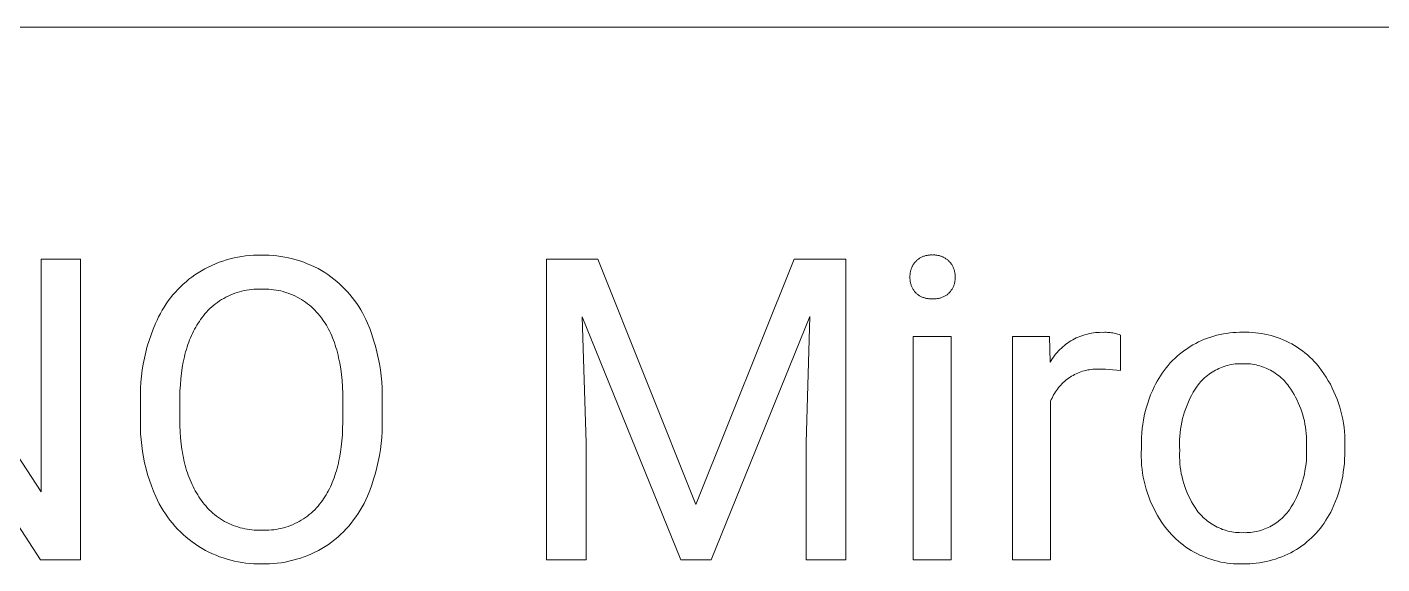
# Model space of a CAD drawing. Header units: millimetres. Extents: x -658 to 2773, y 81 to 2478.
# Drawn here: x 1795 to 1941.4, y 406.9 to 464.9 of the extents above; entities that cross this region are included whole.
import ezdxf

# ---------------------------------------------------------------- set-up
doc = ezdxf.new("R2010")
doc.units = ezdxf.units.MM
doc.header["$MEASUREMENT"] = 0
doc.layers.add('Domyślny', color=7, linetype='Continuous', true_color=0x000000)

msp = doc.modelspace()

# ---------------------------------------------------------------- linework, layer by layer
at = {"layer": 'Domyślny', "color": 18, "lineweight": 15, "true_color": 0x000000}
for p, q in [((2769.27, 464.9), (1476.09, 464.9)), ((1780.1, 439.82), (1796.51, 414.67)), ((1796.51, 414.67), (1796.51, 439.82)), ((1796.51, 439.82), (1800.77, 439.82)), ((1800.77, 439.82), (1800.77, 407.33)), ((1814.57, 438.97), (1814.96, 439.15)), ((1814.96, 439.15), (1815.35, 439.32)), ((1815.35, 439.32), (1815.74, 439.48)), ((1815.74, 439.48), (1816.14, 439.62)), ((1816.14, 439.62), (1816.54, 439.75)), ((1816.54, 439.75), (1816.95, 439.86)), ((1816.95, 439.86), (1817.36, 439.96)), ((1817.36, 439.96), (1817.77, 440.05)), ((1817.77, 440.05), (1818.19, 440.12)), ((1818.19, 440.12), (1818.61, 440.17)), ((1818.61, 440.17), (1819.03, 440.22)), ((1819.03, 440.22), (1819.45, 440.25)), ((1819.45, 440.25), (1819.88, 440.26)), ((1819.88, 440.26), (1820.3, 440.26)), ((1820.3, 440.26), (1820.72, 440.26)), ((1820.72, 440.26), (1821.15, 440.25)), ((1821.15, 440.25), (1821.57, 440.22)), ((1821.57, 440.22), (1821.99, 440.18)), ((1821.99, 440.18), (1822.41, 440.12)), ((1822.41, 440.12), (1822.83, 440.05)), ((1822.83, 440.05), (1823.25, 439.96)), ((1823.25, 439.96), (1823.66, 439.86)), ((1823.66, 439.86), (1824.07, 439.75)), ((1824.07, 439.75), (1824.48, 439.63)), ((1824.48, 439.63), (1824.88, 439.49)), ((1824.88, 439.49), (1825.27, 439.33)), ((1825.27, 439.33), (1825.66, 439.17)), ((1825.66, 439.17), (1826.05, 438.99)), ((1851.11, 407.33), (1851.11, 439.81)), ((1851.11, 439.81), (1856.64, 439.81)), ((1856.64, 439.81), (1867.26, 413.31)), ((1867.26, 413.31), (1877.88, 439.81)), ((1877.88, 439.81), (1883.44, 439.81)), ((1883.44, 439.81), (1883.44, 407.33)), ((1890.61, 439.01), (1890.65, 439.08)), ((1890.65, 439.08), (1890.69, 439.16)), ((1890.69, 439.16), (1890.73, 439.23)), ((1890.73, 439.23), (1890.78, 439.3)), ((1890.78, 439.3), (1890.82, 439.37)), ((1890.82, 439.37), (1890.87, 439.44)), ((1890.87, 439.44), (1890.93, 439.5)), ((1890.93, 439.5), (1890.98, 439.57)), ((1890.98, 439.57), (1891.04, 439.62)), ((1891.04, 439.62), (1891.1, 439.68)), ((1891.1, 439.68), (1891.16, 439.73)), ((1891.16, 439.73), (1891.22, 439.78)), ((1891.22, 439.78), (1891.29, 439.83)), ((1891.29, 439.83), (1891.35, 439.87)), ((1891.35, 439.87), (1891.42, 439.92)), ((1891.42, 439.92), (1891.49, 439.96)), ((1891.49, 439.96), (1891.56, 440)), ((1891.56, 440), (1891.63, 440.03)), ((1891.63, 440.03), (1891.7, 440.07)), ((1891.7, 440.07), (1891.78, 440.1)), ((1891.78, 440.1), (1891.85, 440.13)), ((1891.85, 440.13), (1891.93, 440.15)), ((1891.93, 440.15), (1892.01, 440.18)), ((1892.01, 440.18), (1892.09, 440.2)), ((1892.09, 440.2), (1892.16, 440.22)), ((1892.16, 440.22), (1892.24, 440.23)), ((1892.24, 440.23), (1892.32, 440.25)), ((1892.32, 440.25), (1892.4, 440.26)), ((1892.4, 440.26), (1892.48, 440.26)), ((1892.48, 440.26), (1892.56, 440.27)), ((1892.56, 440.27), (1892.65, 440.27)), ((1892.65, 440.27), (1892.73, 440.27)), ((1892.73, 440.27), (1892.81, 440.26)), ((1892.81, 440.26), (1892.89, 440.27)), ((1892.89, 440.27), (1892.97, 440.27)), ((1892.97, 440.27), (1893.05, 440.27)), ((1893.05, 440.27), (1893.13, 440.26)), ((1893.13, 440.26), (1893.21, 440.25)), ((1893.21, 440.25), (1893.29, 440.24)), ((1893.29, 440.24), (1893.37, 440.23)), ((1893.37, 440.23), (1893.45, 440.22)), ((1893.45, 440.22), (1893.53, 440.2)), ((1893.53, 440.2), (1893.6, 440.18)), ((1893.6, 440.18), (1893.68, 440.15)), ((1893.68, 440.15), (1893.76, 440.13)), ((1893.76, 440.13), (1893.83, 440.1)), ((1893.83, 440.1), (1893.91, 440.07)), ((1893.91, 440.07), (1893.98, 440.03)), ((1893.98, 440.03), (1894.05, 440)), ((1894.05, 440), (1894.12, 439.96)), ((1894.12, 439.96), (1894.19, 439.92)), ((1894.19, 439.92), (1894.26, 439.87)), ((1894.26, 439.87), (1894.33, 439.83)), ((1894.33, 439.83), (1894.39, 439.78)), ((1894.39, 439.78), (1894.46, 439.73)), ((1894.46, 439.73), (1894.52, 439.68)), ((1894.52, 439.68), (1894.58, 439.62)), ((1894.58, 439.62), (1894.63, 439.57)), ((1894.63, 439.57), (1894.69, 439.5)), ((1894.69, 439.5), (1894.74, 439.44)), ((1894.74, 439.44), (1894.79, 439.37)), ((1894.79, 439.37), (1894.84, 439.3)), ((1894.84, 439.3), (1894.89, 439.23)), ((1894.89, 439.23), (1894.93, 439.16)), ((1894.93, 439.16), (1894.97, 439.09)), ((1894.97, 439.09), (1895.01, 439.01)), ((1812.18, 437.38), (1812.49, 437.64)), ((1812.49, 437.64), (1812.81, 437.89)), ((1812.81, 437.89), (1813.13, 438.13)), ((1813.13, 438.13), (1813.47, 438.35)), ((1813.47, 438.35), (1813.83, 438.57)), ((1813.83, 438.57), (1814.2, 438.78)), ((1814.2, 438.78), (1814.57, 438.97)), ((1826.05, 438.99), (1826.43, 438.8)), ((1826.43, 438.8), (1826.8, 438.59)), ((1826.8, 438.59), (1827.16, 438.38)), ((1827.16, 438.38), (1827.5, 438.15)), ((1827.5, 438.15), (1827.83, 437.92)), ((1827.83, 437.92), (1828.15, 437.67)), ((1828.15, 437.67), (1828.46, 437.42)), ((1890.37, 438.04), (1890.38, 438.13)), ((1890.37, 437.96), (1890.37, 438.04)), ((1890.37, 437.88), (1890.37, 437.96)), ((1890.37, 437.79), (1890.37, 437.88)), ((1890.37, 437.71), (1890.37, 437.79)), ((1890.38, 437.63), (1890.37, 437.71)), ((1890.38, 438.13), (1890.39, 438.21)), ((1890.39, 437.54), (1890.38, 437.63)), ((1890.39, 438.21), (1890.4, 438.29)), ((1890.4, 438.29), (1890.41, 438.37)), ((1890.41, 438.37), (1890.43, 438.46)), ((1890.43, 438.46), (1890.45, 438.54)), ((1890.45, 438.54), (1890.47, 438.62)), ((1890.47, 438.62), (1890.49, 438.7)), ((1890.49, 438.7), (1890.52, 438.78)), ((1890.52, 438.78), (1890.55, 438.86)), ((1890.55, 438.86), (1890.58, 438.93)), ((1890.58, 438.93), (1890.61, 439.01)), ((1895.01, 439.01), (1895.05, 438.94)), ((1895.05, 438.94), (1895.08, 438.86)), ((1895.08, 438.86), (1895.11, 438.78)), ((1895.11, 438.78), (1895.14, 438.7)), ((1895.14, 438.7), (1895.16, 438.62)), ((1895.16, 438.62), (1895.18, 438.54)), ((1895.18, 438.54), (1895.2, 438.46)), ((1895.2, 438.46), (1895.22, 438.38)), ((1895.22, 438.38), (1895.24, 438.29)), ((1895.24, 438.29), (1895.25, 438.21)), ((1895.25, 438.21), (1895.25, 438.13)), ((1895.25, 438.13), (1895.26, 438.04)), ((1895.26, 437.64), (1895.25, 437.56)), ((1895.26, 438.04), (1895.26, 437.96)), ((1895.26, 437.96), (1895.26, 437.88)), ((1895.26, 437.88), (1895.26, 437.8)), ((1895.26, 437.8), (1895.26, 437.72)), ((1895.26, 437.72), (1895.26, 437.64)), ((1810.76, 435.95), (1811.02, 436.25)), ((1811.02, 436.25), (1811.3, 436.55)), ((1811.3, 436.55), (1811.58, 436.84)), ((1811.58, 436.84), (1811.88, 437.12)), ((1811.88, 437.12), (1812.18, 437.38)), ((1817.69, 436.22), (1817.44, 436.14)), ((1817.95, 436.3), (1817.69, 436.22)), ((1818.2, 436.37), (1817.95, 436.3)), ((1818.46, 436.42), (1818.2, 436.37)), ((1818.72, 436.47), (1818.46, 436.42)), ((1818.98, 436.52), (1818.72, 436.47)), ((1819.24, 436.55), (1818.98, 436.52)), ((1819.51, 436.57), (1819.24, 436.55)), ((1819.77, 436.58), (1819.51, 436.57)), ((1820.03, 436.59), (1819.77, 436.58)), ((1820.3, 436.58), (1820.03, 436.59)), ((1820.57, 436.59), (1820.3, 436.58)), ((1820.83, 436.59), (1820.57, 436.59)), ((1821.1, 436.57), (1820.83, 436.59)), ((1821.37, 436.55), (1821.1, 436.57)), ((1821.63, 436.52), (1821.37, 436.55)), ((1821.9, 436.48), (1821.63, 436.52)), ((1822.16, 436.43), (1821.9, 436.48)), ((1822.42, 436.38), (1822.16, 436.43)), ((1822.68, 436.31), (1822.42, 436.38)), ((1822.93, 436.23), (1822.68, 436.31)), ((1823.19, 436.15), (1822.93, 436.23)), ((1823.44, 436.05), (1823.19, 436.15)), ((1828.46, 437.42), (1828.76, 437.15)), ((1828.76, 437.15), (1829.05, 436.88)), ((1829.05, 436.88), (1829.34, 436.59)), ((1829.34, 436.59), (1829.61, 436.3)), ((1829.61, 436.3), (1829.88, 435.99)), ((1890.4, 437.46), (1890.39, 437.54)), ((1890.41, 437.38), (1890.4, 437.46)), ((1890.42, 437.3), (1890.41, 437.38)), ((1890.44, 437.22), (1890.42, 437.3)), ((1890.46, 437.14), (1890.44, 437.22)), ((1890.49, 437.06), (1890.46, 437.14)), ((1890.52, 436.98), (1890.49, 437.06)), ((1890.55, 436.9), (1890.52, 436.98)), ((1890.58, 436.82), (1890.55, 436.9)), ((1890.61, 436.75), (1890.58, 436.82)), ((1890.65, 436.67), (1890.61, 436.75)), ((1890.69, 436.6), (1890.65, 436.67)), ((1890.73, 436.53), (1890.69, 436.6)), ((1890.78, 436.46), (1890.73, 436.53)), ((1890.82, 436.39), (1890.78, 436.46)), ((1890.87, 436.33), (1890.82, 436.39)), ((1890.92, 436.26), (1890.87, 436.33)), ((1890.98, 436.2), (1890.92, 436.26)), ((1891.04, 436.14), (1890.98, 436.2)), ((1891.1, 436.09), (1891.04, 436.14)), ((1894.57, 436.14), (1894.51, 436.09)), ((1894.63, 436.2), (1894.57, 436.14)), ((1894.69, 436.26), (1894.63, 436.2)), ((1894.74, 436.32), (1894.69, 436.26)), ((1894.79, 436.38), (1894.74, 436.32)), ((1894.83, 436.45), (1894.79, 436.38)), ((1894.88, 436.51), (1894.83, 436.45)), ((1894.92, 436.58), (1894.88, 436.51)), ((1894.96, 436.65), (1894.92, 436.58)), ((1895, 436.72), (1894.96, 436.65)), ((1895.03, 436.79), (1895, 436.72)), ((1895.07, 436.86), (1895.03, 436.79)), ((1895.1, 436.94), (1895.07, 436.86)), ((1895.13, 437.01), (1895.1, 436.94)), ((1895.15, 437.09), (1895.13, 437.01)), ((1895.17, 437.17), (1895.15, 437.09)), ((1895.19, 437.24), (1895.17, 437.17)), ((1895.21, 437.32), (1895.19, 437.24)), ((1895.23, 437.4), (1895.21, 437.32)), ((1895.24, 437.48), (1895.23, 437.4)), ((1895.25, 437.56), (1895.24, 437.48)), ((1809.81, 434.64), (1810.03, 434.98)), ((1810.03, 434.98), (1810.26, 435.31)), ((1810.26, 435.31), (1810.51, 435.63)), ((1810.51, 435.63), (1810.76, 435.95)), ((1815.16, 434.83), (1814.96, 434.66)), ((1815.36, 435), (1815.16, 434.83)), ((1815.58, 435.15), (1815.36, 435)), ((1815.79, 435.3), (1815.58, 435.15)), ((1816.02, 435.45), (1815.79, 435.3)), ((1816.24, 435.58), (1816.02, 435.45)), ((1816.47, 435.71), (1816.24, 435.58)), ((1816.71, 435.83), (1816.47, 435.71)), ((1816.95, 435.94), (1816.71, 435.83)), ((1817.19, 436.04), (1816.95, 435.94)), ((1817.44, 436.14), (1817.19, 436.04)), ((1823.69, 435.95), (1823.44, 436.05)), ((1823.93, 435.84), (1823.69, 435.95)), ((1824.17, 435.72), (1823.93, 435.84)), ((1824.4, 435.59), (1824.17, 435.72)), ((1824.63, 435.46), (1824.4, 435.59)), ((1824.86, 435.31), (1824.63, 435.46)), ((1825.08, 435.16), (1824.86, 435.31)), ((1825.29, 435), (1825.08, 435.16)), ((1825.5, 434.84), (1825.29, 435)), ((1825.71, 434.66), (1825.5, 434.84)), ((1829.88, 435.99), (1830.13, 435.68)), ((1830.13, 435.68), (1830.37, 435.36)), ((1830.37, 435.36), (1830.61, 435.03)), ((1830.61, 435.03), (1830.83, 434.7)), ((1830.83, 434.7), (1831.04, 434.35)), ((1891.16, 436.04), (1891.1, 436.09)), ((1891.22, 435.99), (1891.16, 436.04)), ((1891.29, 435.94), (1891.22, 435.99)), ((1891.36, 435.9), (1891.29, 435.94)), ((1891.42, 435.86), (1891.36, 435.9)), ((1891.49, 435.82), (1891.42, 435.86)), ((1891.56, 435.78), (1891.49, 435.82)), ((1891.64, 435.75), (1891.56, 435.78)), ((1891.71, 435.71), (1891.64, 435.75)), ((1891.78, 435.68), (1891.71, 435.71)), ((1891.86, 435.66), (1891.78, 435.68)), ((1891.94, 435.63), (1891.86, 435.66)), ((1892.01, 435.61), (1891.94, 435.63)), ((1892.09, 435.59), (1892.01, 435.61)), ((1892.17, 435.57), (1892.09, 435.59)), ((1892.25, 435.56), (1892.17, 435.57)), ((1892.33, 435.55), (1892.25, 435.56)), ((1892.41, 435.54), (1892.33, 435.55)), ((1892.49, 435.53), (1892.41, 435.54)), ((1892.57, 435.53), (1892.49, 435.53)), ((1892.65, 435.53), (1892.57, 435.53)), ((1892.73, 435.53), (1892.65, 435.53)), ((1892.81, 435.53), (1892.73, 435.53)), ((1892.89, 435.53), (1892.81, 435.53)), ((1892.97, 435.53), (1892.89, 435.53)), ((1893.06, 435.53), (1892.97, 435.53)), ((1893.14, 435.53), (1893.06, 435.53)), ((1893.22, 435.54), (1893.14, 435.53)), ((1893.31, 435.55), (1893.22, 435.54)), ((1893.39, 435.56), (1893.31, 435.55)), ((1893.47, 435.58), (1893.39, 435.56)), ((1893.55, 435.6), (1893.47, 435.58)), ((1893.63, 435.62), (1893.55, 435.6)), ((1893.71, 435.64), (1893.63, 435.62)), ((1893.79, 435.67), (1893.71, 435.64)), ((1893.87, 435.7), (1893.79, 435.67)), ((1893.95, 435.73), (1893.87, 435.7)), ((1894.02, 435.77), (1893.95, 435.73)), ((1894.1, 435.81), (1894.02, 435.77)), ((1894.17, 435.85), (1894.1, 435.81)), ((1894.24, 435.89), (1894.17, 435.85)), ((1894.31, 435.94), (1894.24, 435.89)), ((1894.38, 435.98), (1894.31, 435.94)), ((1894.45, 436.03), (1894.38, 435.98)), ((1894.51, 436.09), (1894.45, 436.03)), ((1808.88, 432.86), (1809.04, 433.23)), ((1809.04, 433.23), (1809.21, 433.59)), ((1809.21, 433.59), (1809.4, 433.95)), ((1809.4, 433.95), (1809.6, 434.3)), ((1809.6, 434.3), (1809.81, 434.64)), ((1813.75, 433.29), (1813.61, 433.09)), ((1813.89, 433.49), (1813.75, 433.29)), ((1814.05, 433.7), (1813.89, 433.49)), ((1814.22, 433.9), (1814.05, 433.7)), ((1814.39, 434.1), (1814.22, 433.9)), ((1814.57, 434.29), (1814.39, 434.1)), ((1814.76, 434.48), (1814.57, 434.29)), ((1814.96, 434.66), (1814.76, 434.48)), ((1825.9, 434.48), (1825.71, 434.66)), ((1826.09, 434.3), (1825.9, 434.48)), ((1826.28, 434.1), (1826.09, 434.3)), ((1826.45, 433.9), (1826.28, 434.1)), ((1826.63, 433.7), (1826.45, 433.9)), ((1826.79, 433.49), (1826.63, 433.7)), ((1826.93, 433.29), (1826.79, 433.49)), ((1827.07, 433.09), (1826.93, 433.29)), ((1831.04, 434.35), (1831.23, 434)), ((1831.23, 434), (1831.42, 433.65)), ((1831.42, 433.65), (1831.6, 433.28)), ((1831.6, 433.28), (1831.76, 432.91)), ((1865.61, 407.33), (1854.97, 433.57)), ((1854.97, 433.57), (1855.39, 419.98)), ((1879.56, 433.63), (1868.89, 407.33)), ((1879.16, 419.98), (1879.56, 433.63)), ((1796.46, 407.33), (1780.1, 432.36)), ((1808.39, 431.64), (1808.62, 432.25)), ((1808.62, 432.25), (1808.88, 432.86)), ((1812.87, 431.8), (1812.76, 431.57)), ((1812.98, 432.03), (1812.87, 431.8)), ((1813.1, 432.25), (1812.98, 432.03)), ((1813.22, 432.47), (1813.1, 432.25)), ((1813.34, 432.68), (1813.22, 432.47)), ((1813.47, 432.89), (1813.34, 432.68)), ((1813.61, 433.09), (1813.47, 432.89)), ((1827.2, 432.89), (1827.07, 433.09)), ((1827.33, 432.68), (1827.2, 432.89)), ((1827.45, 432.46), (1827.33, 432.68)), ((1827.57, 432.24), (1827.45, 432.46)), ((1827.69, 432.01), (1827.57, 432.24)), ((1827.8, 431.78), (1827.69, 432.01)), ((1827.91, 431.54), (1827.8, 431.78)), ((1831.76, 432.91), (1832.01, 432.31)), ((1832.01, 432.31), (1832.23, 431.69)), ((1909.56, 431.73), (1909.78, 431.78)), ((1909.78, 431.78), (1909.99, 431.82)), ((1909.99, 431.82), (1910.2, 431.85)), ((1910.2, 431.85), (1910.42, 431.88)), ((1910.42, 431.88), (1910.63, 431.9)), ((1910.63, 431.9), (1910.85, 431.91)), ((1910.85, 431.91), (1911.07, 431.92)), ((1911.07, 431.92), (1911.28, 431.91)), ((1911.28, 431.91), (1911.43, 431.92)), ((1911.43, 431.92), (1911.57, 431.92)), ((1911.57, 431.92), (1911.71, 431.91)), ((1911.71, 431.91), (1911.86, 431.9)), ((1911.86, 431.9), (1912, 431.89)), ((1912, 431.89), (1912.14, 431.87)), ((1912.14, 431.87), (1912.28, 431.85)), ((1912.28, 431.85), (1912.43, 431.82)), ((1912.43, 431.82), (1912.57, 431.79)), ((1912.57, 431.79), (1912.7, 431.75)), ((1912.7, 431.75), (1912.84, 431.7)), ((1924.23, 431.74), (1924.57, 431.8)), ((1924.57, 431.8), (1924.92, 431.85)), ((1924.92, 431.85), (1925.27, 431.88)), ((1925.27, 431.88), (1925.62, 431.9)), ((1925.62, 431.9), (1925.97, 431.92)), ((1925.97, 431.92), (1926.32, 431.92)), ((1926.32, 431.92), (1926.67, 431.92)), ((1926.67, 431.92), (1927.01, 431.92)), ((1927.01, 431.92), (1927.36, 431.9)), ((1927.36, 431.9), (1927.7, 431.87)), ((1927.7, 431.87), (1928.04, 431.83)), ((1928.04, 431.83), (1928.38, 431.78)), ((1928.38, 431.78), (1928.72, 431.72)), ((1807.82, 429.76), (1807.99, 430.4)), ((1807.99, 430.4), (1808.18, 431.02)), ((1808.18, 431.02), (1808.39, 431.64)), ((1812.29, 430.33), (1812.21, 430.07)), ((1812.37, 430.59), (1812.29, 430.33)), ((1812.46, 430.84), (1812.37, 430.59)), ((1812.56, 431.09), (1812.46, 430.84)), ((1812.66, 431.33), (1812.56, 431.09)), ((1812.76, 431.57), (1812.66, 431.33)), ((1828.01, 431.3), (1827.91, 431.54)), ((1828.11, 431.05), (1828.01, 431.3)), ((1828.2, 430.8), (1828.11, 431.05)), ((1828.29, 430.54), (1828.2, 430.8)), ((1828.37, 430.27), (1828.29, 430.54)), ((1832.23, 431.69), (1832.44, 431.06)), ((1832.44, 431.06), (1832.63, 430.43)), ((1832.63, 430.43), (1832.8, 429.8)), ((1890.72, 407.33), (1890.72, 431.47)), ((1890.72, 431.47), (1894.84, 431.47)), ((1894.84, 431.47), (1894.84, 407.33)), ((1901.45, 407.33), (1901.45, 431.47)), ((1901.45, 431.47), (1905.46, 431.47)), ((1905.46, 431.47), (1905.53, 428.68)), ((1906.73, 430.2), (1906.89, 430.35)), ((1906.89, 430.35), (1907.06, 430.49)), ((1907.06, 430.49), (1907.23, 430.62)), ((1907.23, 430.62), (1907.41, 430.75)), ((1907.41, 430.75), (1907.59, 430.87)), ((1907.59, 430.87), (1907.77, 430.99)), ((1907.77, 430.99), (1907.96, 431.1)), ((1907.96, 431.1), (1908.15, 431.2)), ((1908.15, 431.2), (1908.34, 431.3)), ((1908.34, 431.3), (1908.54, 431.39)), ((1908.54, 431.39), (1908.74, 431.47)), ((1908.74, 431.47), (1908.94, 431.54)), ((1908.94, 431.54), (1909.15, 431.61)), ((1909.15, 431.61), (1909.35, 431.68)), ((1909.35, 431.68), (1909.56, 431.73)), ((1912.84, 431.7), (1912.98, 431.66)), ((1912.98, 431.66), (1913.11, 431.61)), ((1913.11, 431.61), (1913.11, 427.77)), ((1920.34, 430.18), (1920.63, 430.37)), ((1920.63, 430.37), (1920.94, 430.55)), ((1920.94, 430.55), (1921.25, 430.72)), ((1921.25, 430.72), (1921.56, 430.88)), ((1921.56, 430.88), (1921.88, 431.02)), ((1921.88, 431.02), (1922.2, 431.16)), ((1922.2, 431.16), (1922.53, 431.28)), ((1922.53, 431.28), (1922.86, 431.4)), ((1922.86, 431.4), (1923.2, 431.5)), ((1923.2, 431.5), (1923.54, 431.59)), ((1923.54, 431.59), (1923.88, 431.67)), ((1923.88, 431.67), (1924.23, 431.74)), ((1928.72, 431.72), (1929.06, 431.64)), ((1929.06, 431.64), (1929.39, 431.56)), ((1929.39, 431.56), (1929.72, 431.46)), ((1929.72, 431.46), (1930.05, 431.35)), ((1930.05, 431.35), (1930.37, 431.23)), ((1930.37, 431.23), (1930.69, 431.1)), ((1930.69, 431.1), (1931, 430.96)), ((1931, 430.96), (1931.31, 430.81)), ((1931.31, 430.81), (1931.61, 430.65)), ((1931.61, 430.65), (1931.91, 430.47)), ((1931.91, 430.47), (1932.21, 430.29)), ((1932.21, 430.29), (1932.49, 430.1)), ((1807.55, 428.48), (1807.68, 429.13)), ((1807.68, 429.13), (1807.82, 429.76)), ((1811.93, 428.98), (1811.87, 428.69)), ((1811.99, 429.26), (1811.93, 428.98)), ((1812.06, 429.53), (1811.99, 429.26)), ((1812.13, 429.8), (1812.06, 429.53)), ((1812.21, 430.07), (1812.13, 429.8)), ((1828.45, 430.01), (1828.37, 430.27)), ((1828.53, 429.73), (1828.45, 430.01)), ((1828.6, 429.45), (1828.53, 429.73)), ((1828.66, 429.17), (1828.6, 429.45)), ((1828.72, 428.87), (1828.66, 429.17)), ((1828.78, 428.58), (1828.72, 428.87)), ((1832.8, 429.8), (1832.94, 429.15)), ((1832.94, 429.15), (1833.07, 428.51)), ((1905.53, 428.68), (1905.64, 428.87)), ((1905.64, 428.87), (1905.75, 429.05)), ((1905.75, 429.05), (1905.88, 429.23)), ((1905.88, 429.23), (1906, 429.4)), ((1906, 429.4), (1906.14, 429.57)), ((1906.14, 429.57), (1906.28, 429.74)), ((1906.28, 429.74), (1906.43, 429.9)), ((1906.43, 429.9), (1906.58, 430.05)), ((1906.58, 430.05), (1906.73, 430.2)), ((1918.5, 428.6), (1918.74, 428.85)), ((1918.74, 428.85), (1918.99, 429.09)), ((1918.99, 429.09), (1919.24, 429.33)), ((1919.24, 429.33), (1919.51, 429.56)), ((1919.51, 429.56), (1919.78, 429.78)), ((1919.78, 429.78), (1920.06, 429.98)), ((1920.06, 429.98), (1920.34, 430.18)), ((1932.49, 430.1), (1932.77, 429.9)), ((1932.77, 429.9), (1933.04, 429.69)), ((1933.04, 429.69), (1933.31, 429.47)), ((1933.31, 429.47), (1933.56, 429.24)), ((1933.56, 429.24), (1933.81, 429)), ((1933.81, 429), (1934.05, 428.75)), ((1807.36, 427.19), (1807.44, 427.84)), ((1807.44, 427.84), (1807.55, 428.48)), ((1811.68, 427.51), (1811.61, 426.89)), ((1811.76, 428.11), (1811.68, 427.51)), ((1811.87, 428.69), (1811.76, 428.11)), ((1828.88, 427.97), (1828.78, 428.58)), ((1828.96, 427.34), (1828.88, 427.97)), ((1833.07, 428.51), (1833.17, 427.86)), ((1833.17, 427.86), (1833.25, 427.2)), ((1908.33, 427.43), (1908.16, 427.35)), ((1908.5, 427.51), (1908.33, 427.43)), ((1908.67, 427.58), (1908.5, 427.51)), ((1908.85, 427.64), (1908.67, 427.58)), ((1909.03, 427.7), (1908.85, 427.64)), ((1909.21, 427.75), (1909.03, 427.7)), ((1909.39, 427.8), (1909.21, 427.75)), ((1909.58, 427.84), (1909.39, 427.8)), ((1909.76, 427.87), (1909.58, 427.84)), ((1909.95, 427.9), (1909.76, 427.87)), ((1910.14, 427.92), (1909.95, 427.9)), ((1910.32, 427.94), (1910.14, 427.92)), ((1910.51, 427.94), (1910.32, 427.94)), ((1910.7, 427.94), (1910.51, 427.94)), ((1910.89, 427.94), (1910.7, 427.94)), ((1911.08, 427.93), (1910.89, 427.94)), ((1911.49, 427.92), (1911.08, 427.93)), ((1911.89, 427.9), (1911.49, 427.92)), ((1912.3, 427.87), (1911.89, 427.9)), ((1912.71, 427.83), (1912.3, 427.87)), ((1913.11, 427.77), (1912.71, 427.83)), ((1917.43, 427.22), (1917.62, 427.51)), ((1917.62, 427.51), (1917.83, 427.8)), ((1917.83, 427.8), (1918.04, 428.07)), ((1918.04, 428.07), (1918.27, 428.34)), ((1918.27, 428.34), (1918.5, 428.6)), ((1922.68, 427.39), (1922.52, 427.26)), ((1922.85, 427.5), (1922.68, 427.39)), ((1923.02, 427.61), (1922.85, 427.5)), ((1923.2, 427.72), (1923.02, 427.61)), ((1923.37, 427.82), (1923.2, 427.72)), ((1923.56, 427.91), (1923.37, 427.82)), ((1923.74, 428), (1923.56, 427.91)), ((1923.93, 428.08), (1923.74, 428)), ((1924.12, 428.16), (1923.93, 428.08)), ((1924.31, 428.22), (1924.12, 428.16)), ((1924.51, 428.28), (1924.31, 428.22)), ((1924.7, 428.34), (1924.51, 428.28)), ((1924.9, 428.39), (1924.7, 428.34)), ((1925.1, 428.43), (1924.9, 428.39)), ((1925.3, 428.46), (1925.1, 428.43)), ((1925.51, 428.49), (1925.3, 428.46)), ((1925.71, 428.51), (1925.51, 428.49)), ((1925.92, 428.52), (1925.71, 428.51)), ((1926.12, 428.52), (1925.92, 428.52)), ((1926.32, 428.52), (1926.12, 428.52)), ((1926.53, 428.52), (1926.32, 428.52)), ((1926.74, 428.52), (1926.53, 428.52)), ((1926.94, 428.51), (1926.74, 428.52)), ((1927.15, 428.49), (1926.94, 428.51)), ((1927.36, 428.46), (1927.15, 428.49)), ((1927.56, 428.43), (1927.36, 428.46)), ((1927.76, 428.39), (1927.56, 428.43)), ((1927.96, 428.34), (1927.76, 428.39)), ((1928.16, 428.29), (1927.96, 428.34)), ((1928.36, 428.22), (1928.16, 428.29)), ((1928.56, 428.16), (1928.36, 428.22)), ((1928.75, 428.08), (1928.56, 428.16)), ((1928.94, 428), (1928.75, 428.08)), ((1929.13, 427.91), (1928.94, 428)), ((1929.31, 427.82), (1929.13, 427.91)), ((1929.49, 427.71), (1929.31, 427.82)), ((1929.67, 427.61), (1929.49, 427.71)), ((1929.84, 427.49), (1929.67, 427.61)), ((1930.01, 427.37), (1929.84, 427.49)), ((1930.18, 427.25), (1930.01, 427.37)), ((1934.05, 428.75), (1934.29, 428.5)), ((1934.29, 428.5), (1934.57, 428.15)), ((1934.57, 428.15), (1934.84, 427.8)), ((1934.84, 427.8), (1935.09, 427.43)), ((1935.09, 427.43), (1935.34, 427.06)), ((1807.26, 425.88), (1807.3, 426.54)), ((1807.3, 426.54), (1807.36, 427.19)), ((1811.56, 426.24), (1811.52, 425.58)), ((1811.61, 426.89), (1811.56, 426.24)), ((1829.03, 426.69), (1828.96, 427.34)), ((1829.07, 426.02), (1829.03, 426.69)), ((1829.1, 425.33), (1829.07, 426.02)), ((1833.25, 427.2), (1833.31, 426.55)), ((1833.31, 426.55), (1833.35, 425.89)), ((1906.42, 425.93), (1906.3, 425.78)), ((1906.54, 426.07), (1906.42, 425.93)), ((1906.66, 426.21), (1906.54, 426.07)), ((1906.79, 426.35), (1906.66, 426.21)), ((1906.93, 426.48), (1906.79, 426.35)), ((1907.07, 426.61), (1906.93, 426.48)), ((1907.21, 426.73), (1907.07, 426.61)), ((1907.36, 426.85), (1907.21, 426.73)), ((1907.51, 426.96), (1907.36, 426.85)), ((1907.67, 427.06), (1907.51, 426.96)), ((1907.83, 427.16), (1907.67, 427.06)), ((1907.99, 427.26), (1907.83, 427.16)), ((1908.16, 427.35), (1907.99, 427.26)), ((1916.56, 425.58), (1916.75, 426.01)), ((1916.75, 426.01), (1916.91, 426.32)), ((1916.91, 426.32), (1917.07, 426.63)), ((1917.07, 426.63), (1917.25, 426.93)), ((1917.25, 426.93), (1917.43, 427.22)), ((1921.39, 426.09), (1921.18, 425.76)), ((1921.51, 426.25), (1921.39, 426.09)), ((1921.64, 426.41), (1921.51, 426.25)), ((1921.77, 426.57), (1921.64, 426.41)), ((1921.91, 426.71), (1921.77, 426.57)), ((1922.06, 426.86), (1921.91, 426.71)), ((1922.21, 427), (1922.06, 426.86)), ((1922.36, 427.13), (1922.21, 427)), ((1922.52, 427.26), (1922.36, 427.13)), ((1930.34, 427.12), (1930.18, 427.25)), ((1930.49, 426.98), (1930.34, 427.12)), ((1930.64, 426.84), (1930.49, 426.98)), ((1930.79, 426.69), (1930.64, 426.84)), ((1930.93, 426.54), (1930.79, 426.69)), ((1931.06, 426.38), (1930.93, 426.54)), ((1931.19, 426.22), (1931.06, 426.38)), ((1931.32, 426.05), (1931.19, 426.22)), ((1931.51, 425.77), (1931.32, 426.05)), ((1935.34, 427.06), (1935.57, 426.68)), ((1935.57, 426.68), (1935.79, 426.29)), ((1935.79, 426.29), (1935.99, 425.89)), ((1935.99, 425.89), (1936.18, 425.49)), ((1807.24, 425.23), (1807.26, 425.88)), ((1807.24, 424.58), (1807.24, 425.23)), ((1807.24, 422.23), (1807.24, 424.58)), ((1811.52, 425.58), (1811.5, 424.91)), ((1811.5, 424.91), (1811.5, 422.52)), ((1829.11, 424.62), (1829.1, 425.33)), ((1829.11, 422.21), (1829.11, 424.62)), ((1833.35, 425.89), (1833.37, 425.23)), ((1833.37, 425.23), (1833.37, 424.58)), ((1833.37, 424.58), (1833.37, 422.52)), ((1905.64, 424.64), (1905.57, 424.47)), ((1905.57, 424.47), (1905.57, 407.33)), ((1905.72, 424.81), (1905.64, 424.64)), ((1905.8, 424.98), (1905.72, 424.81)), ((1905.89, 425.15), (1905.8, 424.98)), ((1905.98, 425.31), (1905.89, 425.15)), ((1906.08, 425.47), (1905.98, 425.31)), ((1906.19, 425.63), (1906.08, 425.47)), ((1906.3, 425.78), (1906.19, 425.63)), ((1916.06, 424.26), (1916.21, 424.71)), ((1916.21, 424.71), (1916.37, 425.15)), ((1916.37, 425.15), (1916.56, 425.58)), ((1920.62, 424.75), (1920.46, 424.4)), ((1920.79, 425.1), (1920.62, 424.75)), ((1920.98, 425.43), (1920.79, 425.1)), ((1921.18, 425.76), (1920.98, 425.43)), ((1931.69, 425.49), (1931.51, 425.77)), ((1931.87, 425.19), (1931.69, 425.49)), ((1932.03, 424.89), (1931.87, 425.19)), ((1932.19, 424.59), (1932.03, 424.89)), ((1932.33, 424.28), (1932.19, 424.59)), ((1936.18, 425.49), (1936.36, 425.08)), ((1936.36, 425.08), (1936.53, 424.67)), ((1936.53, 424.67), (1936.68, 424.25)), ((1915.69, 422.9), (1915.8, 423.35)), ((1915.8, 423.35), (1915.92, 423.81)), ((1915.92, 423.81), (1916.06, 424.26)), ((1920.04, 423.32), (1919.93, 422.95)), ((1920.17, 423.69), (1920.04, 423.32)), ((1920.31, 424.05), (1920.17, 423.69)), ((1920.46, 424.4), (1920.31, 424.05)), ((1932.47, 423.97), (1932.33, 424.28)), ((1932.59, 423.65), (1932.47, 423.97)), ((1932.7, 423.32), (1932.59, 423.65)), ((1932.8, 423), (1932.7, 423.32)), ((1932.9, 422.67), (1932.8, 423)), ((1936.68, 424.25), (1936.81, 423.82)), ((1936.81, 423.82), (1936.93, 423.39)), ((1936.93, 423.39), (1937.04, 422.96)), ((1807.24, 421.59), (1807.24, 422.23)), ((1807.27, 420.95), (1807.24, 421.59)), ((1811.5, 422.52), (1811.51, 421.83)), ((1811.51, 421.83), (1811.54, 421.16)), ((1829.06, 420.84), (1829.09, 421.52)), ((1829.09, 421.52), (1829.11, 422.21)), ((1833.37, 421.86), (1833.35, 421.2)), ((1833.37, 422.52), (1833.37, 421.86)), ((1915.41, 421.03), (1915.46, 421.5)), ((1915.46, 421.5), (1915.52, 421.97)), ((1915.52, 421.97), (1915.6, 422.43)), ((1915.6, 422.43), (1915.69, 422.9)), ((1919.67, 421.82), (1919.6, 421.44)), ((1919.74, 422.2), (1919.67, 421.82)), ((1919.83, 422.58), (1919.74, 422.2)), ((1919.93, 422.95), (1919.83, 422.58)), ((1932.98, 422.34), (1932.9, 422.67)), ((1933.05, 422), (1932.98, 422.34)), ((1933.1, 421.67), (1933.05, 422)), ((1933.15, 421.33), (1933.1, 421.67)), ((1937.04, 422.96), (1937.13, 422.52)), ((1937.13, 422.52), (1937.21, 422.09)), ((1937.21, 422.09), (1937.27, 421.64)), ((1937.27, 421.64), (1937.31, 421.2)), ((1807.31, 420.32), (1807.27, 420.95)), ((1807.38, 419.68), (1807.31, 420.32)), ((1811.54, 421.16), (1811.59, 420.5)), ((1811.59, 420.5), (1811.65, 419.87)), ((1828.94, 419.55), (1829, 420.19)), ((1829, 420.19), (1829.06, 420.84)), ((1833.31, 420.55), (1833.25, 419.89)), ((1833.35, 421.2), (1833.31, 420.55)), ((1915.37, 420.09), (1915.38, 420.56)), ((1915.37, 419.62), (1915.37, 420.09)), ((1915.38, 420.56), (1915.41, 421.03)), ((1919.5, 420.29), (1919.49, 419.9)), ((1919.52, 420.68), (1919.5, 420.29)), ((1919.56, 421.06), (1919.52, 420.68)), ((1919.6, 421.44), (1919.56, 421.06)), ((1933.18, 420.99), (1933.15, 421.33)), ((1933.21, 420.65), (1933.18, 420.99)), ((1933.22, 420.31), (1933.21, 420.65)), ((1933.22, 419.96), (1933.22, 420.31)), ((1937.31, 421.2), (1937.34, 420.76)), ((1937.34, 420.76), (1937.36, 420.31)), ((1937.36, 420.31), (1937.36, 419.86)), ((1807.47, 419.04), (1807.38, 419.68)), ((1807.57, 418.41), (1807.47, 419.04)), ((1811.65, 419.87), (1811.73, 419.25)), ((1811.73, 419.25), (1811.78, 418.95)), ((1811.78, 418.95), (1811.83, 418.66)), ((1811.83, 418.66), (1811.89, 418.37)), ((1828.75, 418.35), (1828.85, 418.94)), ((1828.85, 418.94), (1828.94, 419.55)), ((1833.07, 418.59), (1832.94, 417.95)), ((1833.17, 419.24), (1833.07, 418.59)), ((1833.25, 419.89), (1833.17, 419.24)), ((1855.39, 419.98), (1855.39, 407.33)), ((1879.16, 407.33), (1879.16, 419.98)), ((1915.35, 418.89), (1915.37, 419.34)), ((1915.35, 418.45), (1915.35, 418.89)), ((1915.37, 419.34), (1915.37, 419.62)), ((1919.49, 419.9), (1919.5, 419.52)), ((1919.5, 419.52), (1919.52, 419.13)), ((1919.52, 419.13), (1919.5, 418.77)), ((1919.5, 418.77), (1919.5, 418.41)), ((1933.21, 419.62), (1933.22, 419.96)), ((1933.23, 419.24), (1933.21, 419.62)), ((1933.22, 418.47), (1933.23, 418.86)), ((1933.23, 418.86), (1933.23, 419.24)), ((1937.35, 418.67), (1937.33, 418.2)), ((1937.36, 419.86), (1937.35, 419.42)), ((1937.35, 419.42), (1937.35, 419.13)), ((1937.35, 419.13), (1937.35, 418.67)), ((1807.7, 417.79), (1807.57, 418.41)), ((1807.85, 417.16), (1807.7, 417.79)), ((1808.02, 416.55), (1807.85, 417.16)), ((1811.89, 418.37), (1811.95, 418.08)), ((1811.95, 418.08), (1812.02, 417.8)), ((1812.02, 417.8), (1812.09, 417.52)), ((1812.09, 417.52), (1812.16, 417.25)), ((1812.16, 417.25), (1812.24, 416.98)), ((1828.41, 416.95), (1828.49, 417.22)), ((1828.49, 417.22), (1828.56, 417.49)), ((1828.56, 417.49), (1828.63, 417.77)), ((1828.63, 417.77), (1828.69, 418.06)), ((1828.69, 418.06), (1828.75, 418.35)), ((1832.8, 417.31), (1832.63, 416.67)), ((1832.94, 417.95), (1832.8, 417.31)), ((1915.37, 418.01), (1915.35, 418.45)), ((1915.4, 417.57), (1915.37, 418.01)), ((1915.45, 417.12), (1915.4, 417.57)), ((1915.51, 416.69), (1915.45, 417.12)), ((1919.5, 418.41), (1919.52, 418.05)), ((1919.52, 418.05), (1919.54, 417.7)), ((1919.54, 417.7), (1919.58, 417.34)), ((1919.58, 417.34), (1919.63, 416.98)), ((1933.05, 416.95), (1933.12, 417.33)), ((1933.12, 417.33), (1933.16, 417.71)), ((1933.16, 417.71), (1933.2, 418.09)), ((1933.2, 418.09), (1933.22, 418.47)), ((1937.26, 417.27), (1937.19, 416.81)), ((1937.3, 417.73), (1937.26, 417.27)), ((1937.33, 418.2), (1937.3, 417.73)), ((1808.22, 415.94), (1808.02, 416.55)), ((1808.43, 415.33), (1808.22, 415.94)), ((1812.24, 416.98), (1812.33, 416.72)), ((1812.33, 416.72), (1812.42, 416.46)), ((1812.42, 416.46), (1812.51, 416.21)), ((1812.51, 416.21), (1812.61, 415.96)), ((1812.61, 415.96), (1812.71, 415.71)), ((1812.71, 415.71), (1812.82, 415.47)), ((1827.87, 415.45), (1827.97, 415.69)), ((1827.97, 415.69), (1828.07, 415.93)), ((1828.07, 415.93), (1828.16, 416.18)), ((1828.16, 416.18), (1828.25, 416.43)), ((1828.25, 416.43), (1828.33, 416.69)), ((1828.33, 416.69), (1828.41, 416.95)), ((1832.44, 416.04), (1832.23, 415.42)), ((1832.63, 416.67), (1832.44, 416.04)), ((1915.58, 416.25), (1915.51, 416.69)), ((1915.67, 415.81), (1915.58, 416.25)), ((1915.78, 415.38), (1915.67, 415.81)), ((1919.63, 416.98), (1919.69, 416.63)), ((1919.69, 416.63), (1919.77, 416.28)), ((1919.77, 416.28), (1919.86, 415.93)), ((1919.86, 415.93), (1919.96, 415.58)), ((1932.68, 415.47), (1932.79, 415.83)), ((1932.79, 415.83), (1932.89, 416.2)), ((1932.89, 416.2), (1932.98, 416.58)), ((1932.98, 416.58), (1933.05, 416.95)), ((1937.03, 415.89), (1936.92, 415.43)), ((1937.12, 416.35), (1937.03, 415.89)), ((1937.19, 416.81), (1937.12, 416.35)), ((1808.66, 414.73), (1808.43, 415.33)), ((1808.91, 414.15), (1808.66, 414.73)), ((1812.82, 415.47), (1812.93, 415.24)), ((1812.93, 415.24), (1813.05, 415.01)), ((1813.05, 415.01), (1813.17, 414.78)), ((1813.17, 414.78), (1813.29, 414.56)), ((1813.29, 414.56), (1813.43, 414.34)), ((1813.43, 414.34), (1813.56, 414.13)), ((1827.17, 414.13), (1827.3, 414.34)), ((1827.3, 414.34), (1827.42, 414.55)), ((1827.42, 414.55), (1827.54, 414.76)), ((1827.54, 414.76), (1827.66, 414.99)), ((1827.66, 414.99), (1827.77, 415.21)), ((1827.77, 415.21), (1827.87, 415.45)), ((1831.76, 414.19), (1831.59, 413.8)), ((1832.01, 414.8), (1831.76, 414.19)), ((1832.23, 415.42), (1832.01, 414.8)), ((1915.9, 414.96), (1915.78, 415.38)), ((1916.03, 414.53), (1915.9, 414.96)), ((1916.18, 414.12), (1916.03, 414.53)), ((1919.96, 415.58), (1920.07, 415.24)), ((1920.07, 415.24), (1920.19, 414.91)), ((1920.19, 414.91), (1920.32, 414.57)), ((1920.32, 414.57), (1920.47, 414.24)), ((1920.47, 414.24), (1920.63, 413.92)), ((1932.12, 414.04), (1932.28, 414.39)), ((1932.28, 414.39), (1932.42, 414.75)), ((1932.42, 414.75), (1932.56, 415.1)), ((1932.56, 415.1), (1932.68, 415.47)), ((1936.66, 414.54), (1936.51, 414.1)), ((1936.8, 414.98), (1936.66, 414.54)), ((1936.92, 415.43), (1936.8, 414.98)), ((1809.09, 413.76), (1808.91, 414.15)), ((1809.28, 413.39), (1809.09, 413.76)), ((1809.49, 413.02), (1809.28, 413.39)), ((1809.71, 412.65), (1809.49, 413.02)), ((1813.56, 414.13), (1813.7, 413.93)), ((1813.7, 413.93), (1813.84, 413.72)), ((1813.84, 413.72), (1814, 413.51)), ((1814, 413.51), (1814.16, 413.31)), ((1814.16, 413.31), (1814.33, 413.11)), ((1814.33, 413.11), (1814.5, 412.92)), ((1814.5, 412.92), (1814.68, 412.73)), ((1814.68, 412.73), (1814.87, 412.55)), ((1825.88, 412.56), (1826.07, 412.74)), ((1826.07, 412.74), (1826.26, 412.93)), ((1826.26, 412.93), (1826.43, 413.13)), ((1826.43, 413.13), (1826.6, 413.33)), ((1826.6, 413.33), (1826.77, 413.54)), ((1826.77, 413.54), (1826.91, 413.73)), ((1826.91, 413.73), (1827.04, 413.93)), ((1827.04, 413.93), (1827.17, 414.13)), ((1831.2, 413.05), (1830.99, 412.68)), ((1831.4, 413.42), (1831.2, 413.05)), ((1831.59, 413.8), (1831.4, 413.42)), ((1916.34, 413.7), (1916.18, 414.12)), ((1916.52, 413.3), (1916.34, 413.7)), ((1916.71, 412.9), (1916.52, 413.3)), ((1916.91, 412.5), (1916.71, 412.9)), ((1920.63, 413.92), (1920.8, 413.6)), ((1920.8, 413.6), (1920.98, 413.29)), ((1920.98, 413.29), (1921.17, 412.99)), ((1921.17, 412.99), (1921.37, 412.69)), ((1931.36, 412.71), (1931.57, 413.04)), ((1931.57, 413.04), (1931.76, 413.37)), ((1931.76, 413.37), (1931.94, 413.7)), ((1931.94, 413.7), (1932.12, 414.04)), ((1935.98, 412.8), (1935.83, 412.49)), ((1936.17, 413.23), (1935.98, 412.8)), ((1936.35, 413.66), (1936.17, 413.23)), ((1936.51, 414.1), (1936.35, 413.66)), ((1809.94, 412.3), (1809.71, 412.65)), ((1810.18, 411.95), (1809.94, 412.3)), ((1810.43, 411.61), (1810.18, 411.95)), ((1810.7, 411.28), (1810.43, 411.61)), ((1810.97, 410.96), (1810.7, 411.28)), ((1814.87, 412.55), (1815.06, 412.38)), ((1815.06, 412.38), (1815.26, 412.21)), ((1815.26, 412.21), (1815.47, 412.05)), ((1815.47, 412.05), (1815.68, 411.9)), ((1815.68, 411.9), (1815.89, 411.75)), ((1815.89, 411.75), (1816.11, 411.61)), ((1816.11, 411.61), (1816.34, 411.48)), ((1816.34, 411.48), (1816.57, 411.36)), ((1816.57, 411.36), (1816.8, 411.24)), ((1823.92, 411.23), (1824.16, 411.35)), ((1824.16, 411.35), (1824.39, 411.47)), ((1824.39, 411.47), (1824.62, 411.61)), ((1824.62, 411.61), (1824.85, 411.75)), ((1824.85, 411.75), (1825.06, 411.89)), ((1825.06, 411.89), (1825.28, 412.05)), ((1825.28, 412.05), (1825.49, 412.21)), ((1825.49, 412.21), (1825.69, 412.38)), ((1825.69, 412.38), (1825.88, 412.56)), ((1830.02, 411.3), (1829.75, 410.97)), ((1830.28, 411.63), (1830.02, 411.3)), ((1830.53, 411.97), (1830.28, 411.63)), ((1830.77, 412.33), (1830.53, 411.97)), ((1830.99, 412.68), (1830.77, 412.33)), ((1917.12, 412.11), (1916.91, 412.5)), ((1917.35, 411.74), (1917.12, 412.11)), ((1917.6, 411.36), (1917.35, 411.74)), ((1917.85, 411), (1917.6, 411.36)), ((1921.37, 412.69), (1921.49, 412.52)), ((1921.49, 412.52), (1921.62, 412.37)), ((1921.62, 412.37), (1921.76, 412.21)), ((1921.76, 412.21), (1921.9, 412.06)), ((1921.9, 412.06), (1922.05, 411.91)), ((1922.05, 411.91), (1922.2, 411.77)), ((1922.2, 411.77), (1922.36, 411.64)), ((1922.36, 411.64), (1922.52, 411.51)), ((1922.52, 411.51), (1922.68, 411.39)), ((1922.68, 411.39), (1922.85, 411.27)), ((1922.85, 411.27), (1923.03, 411.16)), ((1929.78, 411.2), (1929.95, 411.32)), ((1929.95, 411.32), (1930.11, 411.43)), ((1930.11, 411.43), (1930.27, 411.56)), ((1930.27, 411.56), (1930.42, 411.68)), ((1930.42, 411.68), (1930.57, 411.82)), ((1930.57, 411.82), (1930.71, 411.95)), ((1930.71, 411.95), (1930.85, 412.1)), ((1930.85, 412.1), (1930.99, 412.24)), ((1930.99, 412.24), (1931.12, 412.4)), ((1931.12, 412.4), (1931.24, 412.55)), ((1931.24, 412.55), (1931.36, 412.71)), ((1935.12, 411.3), (1934.92, 411.01)), ((1935.31, 411.59), (1935.12, 411.3)), ((1935.49, 411.88), (1935.31, 411.59)), ((1935.66, 412.18), (1935.49, 411.88)), ((1935.83, 412.49), (1935.66, 412.18)), ((1811.26, 410.65), (1810.97, 410.96)), ((1811.56, 410.35), (1811.26, 410.65)), ((1811.86, 410.06), (1811.56, 410.35)), ((1812.18, 409.78), (1811.86, 410.06)), ((1816.8, 411.24), (1817.04, 411.14)), ((1817.04, 411.14), (1817.28, 411.04)), ((1817.28, 411.04), (1817.52, 410.95)), ((1817.52, 410.95), (1817.77, 410.87)), ((1817.77, 410.87), (1818.02, 410.79)), ((1818.02, 410.79), (1818.27, 410.73)), ((1818.27, 410.73), (1818.52, 410.67)), ((1818.52, 410.67), (1818.78, 410.62)), ((1818.78, 410.62), (1819.04, 410.59)), ((1819.04, 410.59), (1819.29, 410.56)), ((1819.29, 410.56), (1819.55, 410.53)), ((1819.55, 410.53), (1819.81, 410.52)), ((1819.81, 410.52), (1820.07, 410.52)), ((1820.07, 410.52), (1820.33, 410.52)), ((1820.33, 410.52), (1820.6, 410.52)), ((1820.6, 410.52), (1820.86, 410.52)), ((1820.86, 410.52), (1821.13, 410.53)), ((1821.13, 410.53), (1821.39, 410.55)), ((1821.39, 410.55), (1821.65, 410.57)), ((1821.65, 410.57), (1821.91, 410.61)), ((1821.91, 410.61), (1822.17, 410.66)), ((1822.17, 410.66), (1822.43, 410.71)), ((1822.43, 410.71), (1822.69, 410.78)), ((1822.69, 410.78), (1822.94, 410.85)), ((1822.94, 410.85), (1823.19, 410.93)), ((1823.19, 410.93), (1823.44, 411.03)), ((1823.44, 411.03), (1823.68, 411.12)), ((1823.68, 411.12), (1823.92, 411.23)), ((1828.87, 410.06), (1828.56, 409.78)), ((1829.18, 410.35), (1828.87, 410.06)), ((1829.47, 410.66), (1829.18, 410.35)), ((1829.75, 410.97), (1829.47, 410.66)), ((1918.12, 410.65), (1917.85, 411)), ((1918.4, 410.3), (1918.12, 410.65)), ((1918.63, 410.05), (1918.4, 410.3)), ((1918.87, 409.8), (1918.63, 410.05)), ((1919.12, 409.56), (1918.87, 409.8)), ((1923.03, 411.16), (1923.2, 411.05)), ((1923.2, 411.05), (1923.38, 410.95)), ((1923.38, 410.95), (1923.57, 410.86)), ((1923.57, 410.86), (1923.76, 410.77)), ((1923.76, 410.77), (1923.95, 410.69)), ((1923.95, 410.69), (1924.14, 410.61)), ((1924.14, 410.61), (1924.33, 410.55)), ((1924.33, 410.55), (1924.53, 410.49)), ((1924.53, 410.49), (1924.73, 410.43)), ((1924.73, 410.43), (1924.93, 410.39)), ((1924.93, 410.39), (1925.13, 410.35)), ((1925.13, 410.35), (1925.34, 410.31)), ((1925.34, 410.31), (1925.54, 410.29)), ((1925.54, 410.29), (1925.75, 410.27)), ((1925.75, 410.27), (1925.96, 410.26)), ((1925.96, 410.26), (1926.16, 410.25)), ((1926.16, 410.25), (1926.37, 410.26)), ((1926.37, 410.26), (1926.57, 410.25)), ((1926.57, 410.25), (1926.77, 410.26)), ((1926.77, 410.26), (1926.97, 410.27)), ((1926.97, 410.27), (1927.17, 410.28)), ((1927.17, 410.28), (1927.37, 410.31)), ((1927.37, 410.31), (1927.56, 410.34)), ((1927.56, 410.34), (1927.76, 410.38)), ((1927.76, 410.38), (1927.95, 410.42)), ((1927.95, 410.42), (1928.15, 410.47)), ((1928.15, 410.47), (1928.34, 410.53)), ((1928.34, 410.53), (1928.53, 410.59)), ((1928.53, 410.59), (1928.72, 410.66)), ((1928.72, 410.66), (1928.9, 410.73)), ((1928.9, 410.73), (1929.08, 410.82)), ((1929.08, 410.82), (1929.26, 410.9)), ((1929.26, 410.9), (1929.44, 411)), ((1929.44, 411), (1929.61, 411.1)), ((1929.61, 411.1), (1929.78, 411.2)), ((1934.02, 409.96), (1933.77, 409.71)), ((1934.25, 410.21), (1934.02, 409.96)), ((1934.48, 410.47), (1934.25, 410.21)), ((1934.71, 410.74), (1934.48, 410.47)), ((1934.92, 411.01), (1934.71, 410.74)), ((1812.51, 409.51), (1812.18, 409.78)), ((1812.84, 409.25), (1812.51, 409.51)), ((1813.18, 409), (1812.84, 409.25)), ((1813.54, 408.77), (1813.18, 409)), ((1813.9, 408.55), (1813.54, 408.77)), ((1814.27, 408.34), (1813.9, 408.55)), ((1814.64, 408.15), (1814.27, 408.34)), ((1826.47, 408.33), (1826.09, 408.14)), ((1826.85, 408.54), (1826.47, 408.33)), ((1827.21, 408.75), (1826.85, 408.54)), ((1827.56, 408.99), (1827.21, 408.75)), ((1827.9, 409.24), (1827.56, 408.99)), ((1828.23, 409.5), (1827.9, 409.24)), ((1828.56, 409.78), (1828.23, 409.5)), ((1919.38, 409.33), (1919.12, 409.56)), ((1919.64, 409.11), (1919.38, 409.33)), ((1919.91, 408.9), (1919.64, 409.11)), ((1920.19, 408.7), (1919.91, 408.9)), ((1920.48, 408.51), (1920.19, 408.7)), ((1920.77, 408.33), (1920.48, 408.51)), ((1932.13, 408.44), (1931.82, 408.26)), ((1932.42, 408.63), (1932.13, 408.44)), ((1932.7, 408.83), (1932.42, 408.63)), ((1932.98, 409.03), (1932.7, 408.83)), ((1933.25, 409.25), (1932.98, 409.03)), ((1933.51, 409.48), (1933.25, 409.25)), ((1933.77, 409.71), (1933.51, 409.48)), ((1800.77, 407.33), (1796.46, 407.33)), ((1815.02, 407.97), (1814.64, 408.15)), ((1815.41, 407.81), (1815.02, 407.97)), ((1815.8, 407.66), (1815.41, 407.81)), ((1816.2, 407.52), (1815.8, 407.66)), ((1816.6, 407.39), (1816.2, 407.52)), ((1817, 407.28), (1816.6, 407.39)), ((1817.41, 407.18), (1817, 407.28)), ((1817.82, 407.09), (1817.41, 407.18)), ((1818.24, 407.02), (1817.82, 407.09)), ((1818.65, 406.97), (1818.24, 407.02)), ((1819.07, 406.92), (1818.65, 406.97)), ((1819.49, 406.9), (1819.07, 406.92)), ((1819.91, 406.88), (1819.49, 406.9)), ((1820.33, 406.88), (1819.91, 406.88)), ((1820.76, 406.88), (1820.33, 406.88)), ((1821.18, 406.89), (1820.76, 406.88)), ((1821.61, 406.92), (1821.18, 406.89)), ((1822.03, 406.96), (1821.61, 406.92)), ((1822.45, 407.01), (1822.03, 406.96)), ((1822.87, 407.08), (1822.45, 407.01)), ((1823.29, 407.17), (1822.87, 407.08)), ((1823.7, 407.27), (1823.29, 407.17)), ((1824.11, 407.38), (1823.7, 407.27)), ((1824.52, 407.5), (1824.11, 407.38)), ((1824.92, 407.64), (1824.52, 407.5)), ((1825.32, 407.79), (1824.92, 407.64)), ((1825.71, 407.96), (1825.32, 407.79)), ((1826.09, 408.14), (1825.71, 407.96)), ((1855.39, 407.33), (1851.11, 407.33)), ((1868.89, 407.33), (1865.61, 407.33)), ((1883.44, 407.33), (1879.16, 407.33)), ((1894.84, 407.33), (1890.72, 407.33)), ((1905.57, 407.33), (1901.45, 407.33)), ((1921.07, 408.15), (1920.77, 408.33)), ((1921.38, 407.99), (1921.07, 408.15)), ((1921.68, 407.84), (1921.38, 407.99)), ((1922, 407.7), (1921.68, 407.84)), ((1922.32, 407.57), (1922, 407.7)), ((1922.64, 407.45), (1922.32, 407.57)), ((1922.97, 407.34), (1922.64, 407.45)), ((1923.3, 407.24), (1922.97, 407.34)), ((1923.63, 407.16), (1923.3, 407.24)), ((1923.97, 407.08), (1923.63, 407.16)), ((1924.31, 407.02), (1923.97, 407.08)), ((1924.65, 406.97), (1924.31, 407.02)), ((1924.99, 406.93), (1924.65, 406.97)), ((1925.34, 406.9), (1924.99, 406.93)), ((1925.68, 406.88), (1925.34, 406.9)), ((1926.02, 406.88), (1925.68, 406.88)), ((1926.37, 406.89), (1926.02, 406.88)), ((1926.72, 406.89), (1926.37, 406.89)), ((1927.08, 406.9), (1926.72, 406.89)), ((1927.43, 406.92), (1927.08, 406.9)), ((1927.79, 406.96), (1927.43, 406.92)), ((1928.14, 407), (1927.79, 406.96)), ((1928.49, 407.06), (1928.14, 407)), ((1928.84, 407.13), (1928.49, 407.06)), ((1929.19, 407.21), (1928.84, 407.13)), ((1929.53, 407.31), (1929.19, 407.21)), ((1929.87, 407.41), (1929.53, 407.31)), ((1930.2, 407.52), (1929.87, 407.41)), ((1930.54, 407.65), (1930.2, 407.52)), ((1930.87, 407.79), (1930.54, 407.65)), ((1931.19, 407.93), (1930.87, 407.79)), ((1931.51, 408.09), (1931.19, 407.93)), ((1931.82, 408.26), (1931.51, 408.09))]:
    msp.add_line(p, q, dxfattribs=at)

doc.saveas('drawing.dxf')
